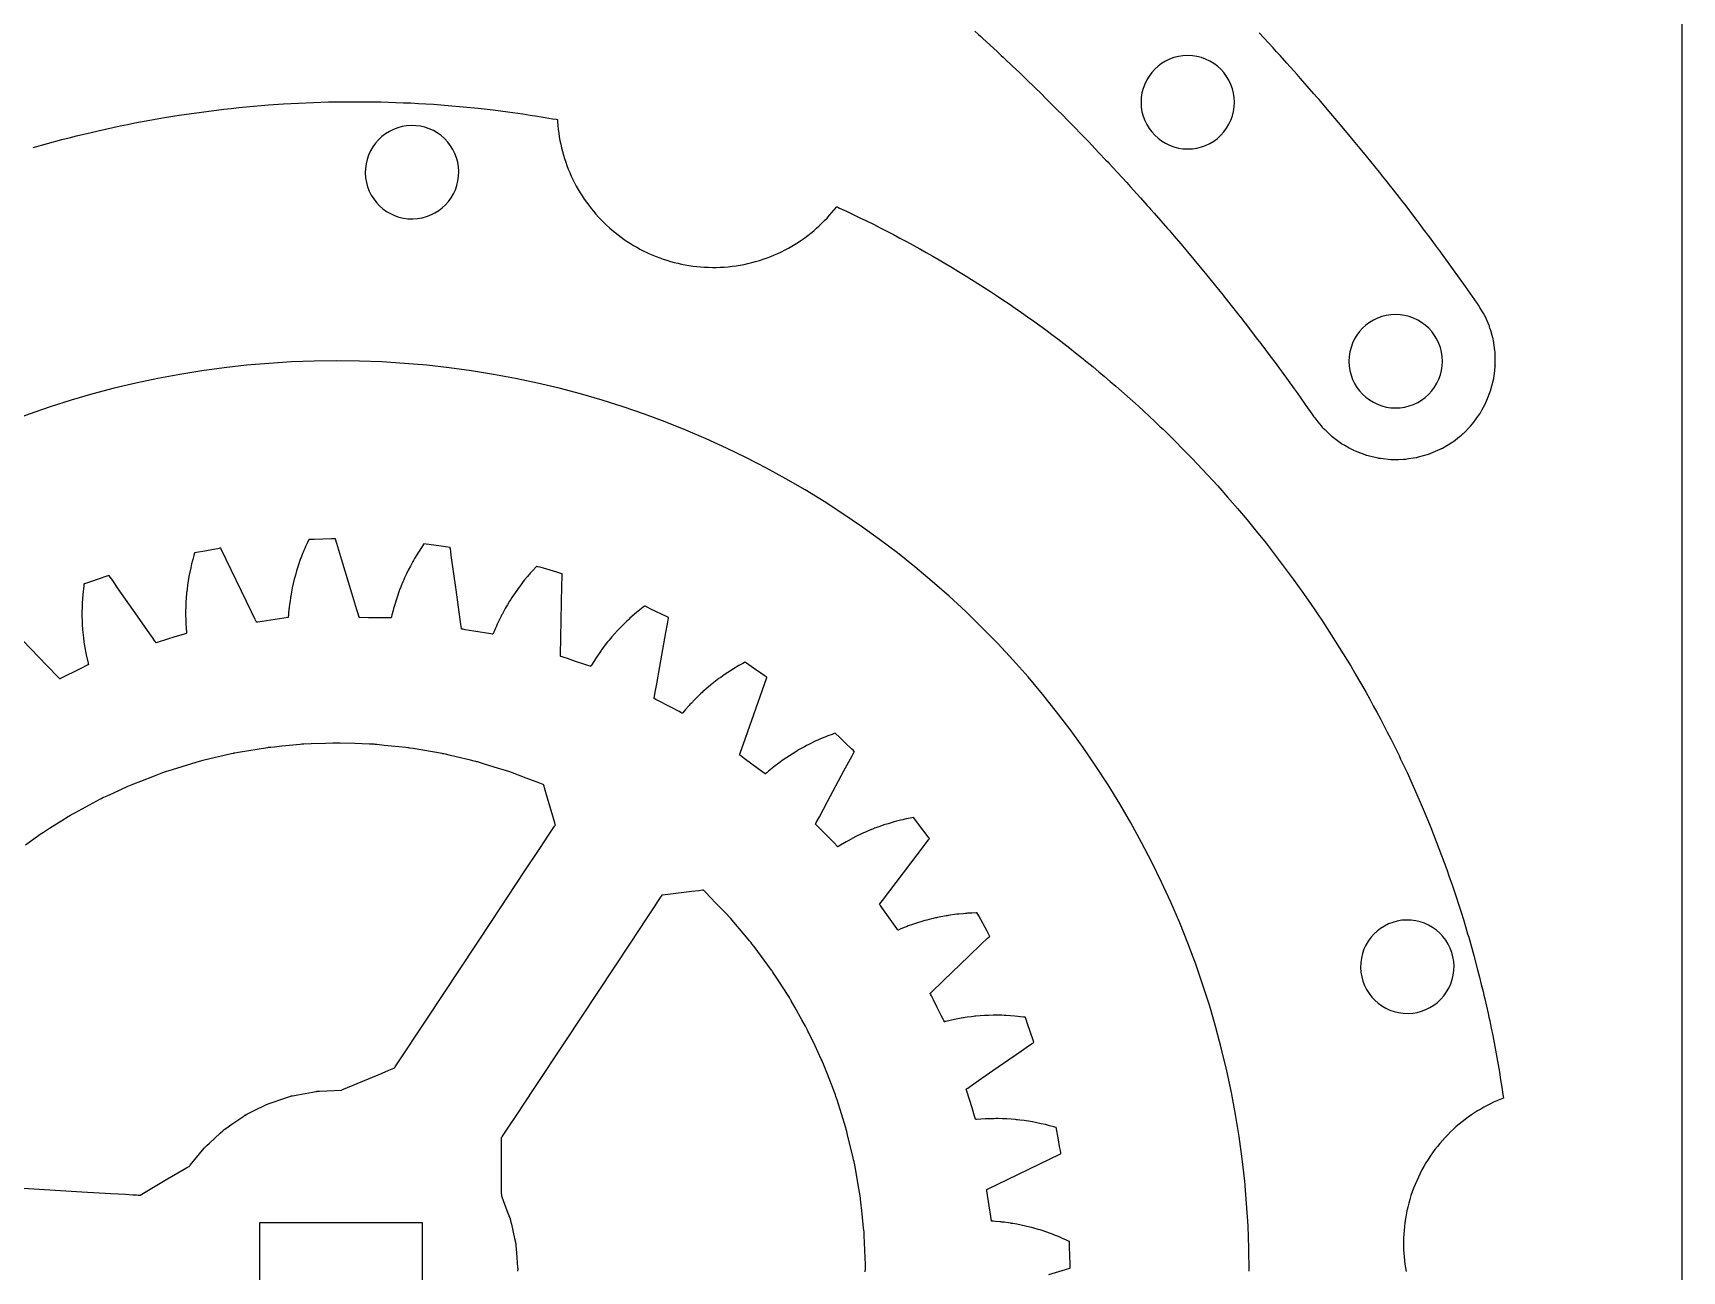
# Model space of a CAD drawing. Extents: x 0 to 264, y 0 to 116.
# Drawn here: x 216.01 to 264.02, y 39.23 to 75.28 of the extents above; entities that cross this region are included whole.
import ezdxf

# ---------------------------------------------------------------- set-up
doc = ezdxf.new("R2010")
doc.units = 0
doc.layers.add('Layer_1', color=7, linetype='CONTINUOUS')

msp = doc.modelspace()

# ---------------------------------------------------------------- linework, layer by layer
at = {"layer": 'Layer_1', "color": 7}
for points in [[(264.018471, 0.141992), (264.018471, 115.786301), (176.058963, 115.786301), (0.139999, 115.786301), (0.139999, 0.141992), (88.099499, 0.141992), (264.018471, 0.141992)], [(243.430687, 75.330939), (243.541177, 75.231289), (243.596211, 75.181178), (243.651272, 75.131064), (244.087983, 74.726809), (244.197147, 74.625697), (244.25122, 74.57464), (244.305322, 74.523544), (244.521025, 74.318566), (244.736727, 74.113588), (244.844621, 74.01107), (244.897735, 73.959012), (244.950877, 73.906973), (245.376835, 73.491432), (245.48329, 73.387526), (245.588559, 73.282409), (245.798758, 73.071807), (246.008957, 72.861263), (246.114056, 72.755932), (246.217773, 72.649255), (246.632668, 72.22262), (246.736102, 72.115751), (246.838408, 72.007724), (247.042991, 71.791748), (247.247574, 71.575775), (247.298769, 71.521828), (247.349004, 71.467845), (247.449842, 71.358546), (247.85342, 70.921223), (247.903627, 70.866313), (247.953891, 70.811368), (248.053262, 70.700722), (248.252172, 70.479469), (248.451026, 70.258218), (248.500302, 70.202307), (248.549578, 70.146415), (248.647509, 70.03452), (249.039403, 69.586893), (249.087691, 69.531001), (249.135979, 69.474128), (249.232584, 69.360996), (249.425595, 69.134623), (249.618579, 68.908267), (249.808656, 68.679464), (250.188583, 68.221612), (250.562584, 67.758942), (250.656282, 67.643288), (250.702679, 67.585472), (250.74902, 67.527656), (250.933029, 67.293961), (251.116953, 67.060152), (251.208704, 66.943266), (251.255073, 66.884485), (251.300454, 66.825687), (251.662319, 66.353464), (251.75311, 66.235425), (251.798492, 66.176644), (251.842942, 66.116863), (252.02077, 65.87845), (252.198626, 65.640057), (252.28747, 65.520841), (252.375354, 65.400662), (252.724773, 64.919177), (252.811698, 64.798846), (252.897663, 64.677318), (253.069197, 64.434359), (253.24076, 64.191402), (253.283263, 64.130696), (253.304514, 64.099863), (253.327685, 64.070955), (253.420423, 63.95453), (253.513161, 63.838128), (253.536331, 63.8092), (253.563397, 63.783199), (253.616511, 63.73114), (253.723247, 63.627545), (253.77639, 63.575486), (253.803427, 63.549485), (253.810369, 63.543324), (253.81782, 63.537795), (253.832326, 63.526221), (254.071199, 63.348706), (254.101143, 63.326558), (254.11658, 63.315926), (254.133006, 63.306912), (254.197719, 63.271265), (254.327965, 63.198985), (254.392678, 63.163334), (254.425501, 63.145018), (254.441954, 63.135987), (254.450054, 63.1315), (254.454146, 63.129225), (254.458436, 63.127512), (254.597177, 63.073565), (254.735861, 63.019601), (254.805428, 62.992598), (254.814093, 62.989229), (254.823095, 62.986861), (254.84144, 62.98245), (254.877141, 62.97361), (255.16656, 62.903275), (255.184933, 62.898844), (255.194105, 62.897399), (255.203333, 62.89638), (255.240051, 62.892373), (255.314444, 62.884324), (255.462498, 62.867952), (255.536892, 62.859883), (255.555236, 62.85788), (255.564493, 62.856974), (255.573807, 62.857168), (255.611455, 62.857919), (255.76044, 62.860905), (255.909369, 62.863868), (255.927741, 62.864255), (255.93697, 62.865141), (255.946199, 62.866507), (255.982888, 62.87194), (256.056322, 62.882571), (256.203614, 62.90472), (256.27702, 62.915312), (256.295364, 62.918162), (256.313709, 62.923208), (256.349466, 62.932838), (256.636063, 63.013805), (256.654407, 63.018851), (256.663156, 63.022048), (256.671707, 63.025726), (256.705518, 63.04019), (256.774069, 63.07006), (256.910863, 63.128861), (256.979443, 63.158712), (256.996827, 63.166069), (257.005351, 63.169746), (257.013733, 63.173774), (257.045624, 63.193052), (257.173301, 63.269185), (257.301007, 63.345317), (257.332869, 63.364576), (257.340856, 63.369371), (257.348335, 63.37486), (257.362841, 63.386437), (257.420782, 63.432696), (257.53717, 63.5252), (257.59511, 63.571481), (257.624123, 63.594593), (257.638601, 63.606166), (257.645797, 63.612039), (257.652232, 63.618742), (257.85817, 63.833446), (257.909365, 63.887432), (257.953815, 63.947173), (258.041699, 64.067064), (258.129611, 64.186935), (258.134776, 64.194639), (258.139291, 64.202784), (258.148266, 64.219176), (258.16661, 64.251916), (258.202368, 64.317474), (258.273827, 64.447649), (258.309584, 64.513189), (258.337581, 64.582582), (258.446716, 64.859069), (258.52015, 65.14721), (258.538495, 65.21947), (258.547385, 65.293697), (258.564769, 65.441339), (258.582154, 65.588885), (258.583255, 65.598091), (258.583735, 65.602714), (258.58365, 65.607356), (258.58334, 65.625672), (258.582691, 65.663248), (258.581477, 65.737452), (258.578965, 65.886059), (258.577695, 65.960264), (258.577413, 65.97858), (258.577244, 65.987882), (258.575945, 65.997052), (258.570329, 66.033661), (258.525907, 66.327503), (258.520319, 66.364115), (258.518541, 66.373226), (258.515945, 66.382144), (258.510696, 66.40044), (258.489473, 66.471758), (258.447929, 66.614373), (258.426678, 66.68571), (258.416067, 66.721358), (258.410761, 66.738712), (258.403254, 66.756066), (258.343366, 66.892018), (258.283479, 67.028006), (258.268013, 67.061732), (258.260506, 67.079083), (258.258587, 67.083319), (258.256188, 67.087287), (258.251362, 67.095243), (258.212725, 67.158856), (258.135453, 67.286045), (258.096817, 67.349658), (258.077513, 67.381456), (258.067833, 67.396882), (258.057221, 67.412292), (257.713982, 67.898205), (257.542448, 68.141145), (257.368006, 68.382061), (257.01853, 68.86343), (256.97504, 68.923174), (256.930618, 68.982934), (256.841746, 69.102151), (256.663946, 69.340564), (256.48609, 69.578996), (256.397246, 69.697998), (256.306427, 69.81606), (255.94459, 70.288283), (255.853799, 70.406322), (255.762021, 70.523303), (255.57804, 70.757017), (255.394003, 70.990731), (255.302224, 71.107616), (255.255883, 71.166395), (255.209514, 71.224194), (254.8354, 71.686784), (254.648033, 71.917899), (254.458013, 72.146758), (254.077916, 72.604534), (253.692118, 73.057478), (253.499106, 73.283835), (253.450818, 73.340708), (253.40157, 73.396599), (253.303611, 73.508495), (252.911633, 73.956122), (252.813391, 74.067808), (252.713879, 74.178434), (252.515026, 74.399707), (252.316144, 74.620978), (252.216632, 74.731623), (252.166397, 74.786532), (252.116189, 74.841498), (251.712611, 75.278705)], [(216.013016, 71.939658), (216.432898, 72.058002), (216.854176, 72.1711), (217.065217, 72.225913), (217.276827, 72.278886), (217.488561, 72.331447), (217.700925, 72.381406), (217.913266, 72.431317), (218.126211, 72.478519), (218.339275, 72.525295), (218.552742, 72.570222), (218.766461, 72.614025), (218.980456, 72.656689), (219.409106, 72.737656), (219.838925, 72.812718), (220.269737, 72.881967), (220.485516, 72.914397), (220.701368, 72.94567), (220.917491, 72.975738), (221.133873, 73.003876), (221.350295, 73.031559), (221.567093, 73.056637), (221.783803, 73.08162), (222.000866, 73.103782), (222.218013, 73.125691), (222.435355, 73.145376), (222.652754, 73.164167), (222.761545, 73.173697), (222.870285, 73.181029), (223.305641, 73.211366), (223.741327, 73.236142), (224.177363, 73.254932), (224.613639, 73.26783), (225.050054, 73.27506), (225.158991, 73.276773), (225.268324, 73.277208), (225.48653, 73.277188), (225.704798, 73.276279), (225.92306, 73.273138), (226.141291, 73.269582), (226.35948, 73.26332), (226.577669, 73.257049), (226.795691, 73.247902), (227.01377, 73.238623), (227.231615, 73.226685), (227.449693, 73.214653), (227.667569, 73.200542), (227.885436, 73.185311), (228.102902, 73.168118), (228.537762, 73.130131), (228.972181, 73.086541), (229.40595, 73.037198), (229.838961, 72.981834), (230.271292, 72.920959), (230.487006, 72.888204), (230.702733, 72.85436), (230.810359, 72.837034), (230.917956, 72.818605), (231.133128, 72.781758), (231.240722, 72.763374), (231.267872, 72.758639), (231.280716, 72.755932), (231.281407, 72.742363), (231.28454, 72.68786), (231.292948, 72.578779), (231.303977, 72.470481), (231.317173, 72.362088), (231.333836, 72.253961), (231.353114, 72.146617), (231.374572, 72.039187), (231.398623, 71.932498), (231.42529, 71.826586), (231.454599, 71.721435), (231.486134, 71.618348), (231.520278, 71.51602), (231.557068, 71.414465), (231.595992, 71.312814), (231.637578, 71.2119), (231.681748, 71.111762), (231.728549, 71.012372), (231.777972, 70.913766), (231.829184, 70.816371), (231.883475, 70.720591), (231.940388, 70.625535), (231.999381, 70.531578), (232.060962, 70.439458), (232.124682, 70.348359), (232.190897, 70.259219), (232.259059, 70.171223), (232.329488, 70.085244), (232.401737, 70.000467), (232.476127, 69.917832), (232.552629, 69.83734), (232.630596, 69.758227), (232.710468, 69.681347), (232.792183, 69.60677), (232.875624, 69.534572), (232.960229, 69.463906), (233.046397, 69.395676), (233.134052, 69.329918), (233.223091, 69.266737), (233.312987, 69.205238), (233.404156, 69.146522), (233.496316, 69.090196), (233.589398, 69.036314), (233.635821, 69.010505), (233.680835, 68.986177), (233.772546, 68.938586), (233.866038, 68.892773), (233.961336, 68.848729), (234.058277, 68.8065), (234.156989, 68.76656), (234.25708, 68.728068), (234.358809, 68.691983), (234.462207, 68.65828), (234.567067, 68.627066), (234.673318, 68.59839), (234.780463, 68.571398), (234.888871, 68.547051), (234.998508, 68.5253), (235.109179, 68.506309), (235.220832, 68.490042), (235.333345, 68.476628), (235.446672, 68.466047), (235.560695, 68.458374), (235.675384, 68.453677), (235.790051, 68.45116), (235.905159, 68.451674), (236.020613, 68.45534), (236.136236, 68.462189), (236.251507, 68.471446), (236.366493, 68.484166), (236.482015, 68.499855), (236.596795, 68.518179), (236.711253, 68.539961), (236.824957, 68.564365), (236.937863, 68.591408), (237.050047, 68.621069), (237.161903, 68.654177), (237.272172, 68.690377), (237.381652, 68.729183), (237.489057, 68.770252), (237.595729, 68.813909), (237.700724, 68.860676), (237.804562, 68.909198), (237.906729, 68.960836), (238.006876, 69.014662), (238.105831, 69.070474), (238.2028, 69.128595), (238.297664, 69.188974), (238.390419, 69.251497), (238.481006, 69.316058), (238.570189, 69.382101), (238.657048, 69.449953), (238.741591, 69.519625), (238.823748, 69.590931), (238.903499, 69.6639), (238.981612, 69.737868), (239.057152, 69.813252), (239.130146, 69.889918), (239.200546, 69.967904), (239.269103, 70.046579), (239.334997, 70.12638), (239.398991, 70.206771), (239.406735, 70.216824), (239.407714, 70.218077), (239.409275, 70.217403), (239.412345, 70.215955), (239.418537, 70.213104), (239.443141, 70.201677), (239.492296, 70.178851), (239.690176, 70.086663), (239.887653, 69.993567), (240.084333, 69.898731), (240.280591, 69.803004), (240.476182, 69.705833), (240.671316, 69.607831), (240.865581, 69.508125), (241.059465, 69.407668), (241.252406, 69.305438), (241.444958, 69.202554), (241.636567, 69.097782), (241.827823, 68.992485), (242.018061, 68.885212), (242.207985, 68.777488), (242.396769, 68.667808), (242.585327, 68.557657), (242.772717, 68.445496), (242.959853, 68.332988), (243.145911, 68.218691), (243.331509, 68.103564), (243.516023, 67.986808), (243.70004, 67.869215), (243.882997, 67.750038), (244.065944, 67.630842), (244.247329, 67.509212), (244.42869, 67.387603), (244.608435, 67.263575), (244.788162, 67.139575), (244.966267, 67.013147), (245.14433, 66.886757), (245.320685, 66.757971), (245.497059, 66.62921), (245.671662, 66.498112), (245.846298, 66.367008), (246.01919, 66.233554), (246.192102, 66.100077), (246.363648, 65.965172), (246.534734, 65.829423), (246.70446, 65.692198), (246.873624, 65.554183), (247.041526, 65.414694), (247.208929, 65.274351), (247.375005, 65.132534), (247.540472, 64.989958), (247.704652, 64.845921), (247.868257, 64.70107), (248.030929, 64.555635), (248.192956, 64.409436), (248.353653, 64.261814), (248.513707, 64.113424), (248.672435, 63.963564), (248.830417, 63.81299), (248.909434, 63.737722), (248.987135, 63.660937), (249.143068, 63.508216), (249.220781, 63.431451), (249.297732, 63.354007), (249.451571, 63.199115), (249.604615, 63.04359), (249.75632, 62.886576), (249.907292, 62.728867), (250.205912, 62.410385), (250.500377, 62.08798), (250.790589, 61.761757), (251.076514, 61.431833), (251.358123, 61.098275), (251.63541, 60.761005), (251.908225, 60.420174), (252.176478, 60.075781), (252.440248, 59.727917), (252.699464, 59.376623), (252.954011, 59.022053), (253.203978, 58.664187), (253.327044, 58.483988), (253.449232, 58.30307), (253.510099, 58.212462), (253.570153, 58.121194), (253.689877, 57.938667), (253.80845, 57.755449), (253.925632, 57.571338), (254.041924, 57.386607), (254.156594, 57.200913), (254.270592, 57.014818), (254.382741, 56.827527), (254.494442, 56.640064), (254.604023, 56.451319), (254.713351, 56.262524), (254.820318, 56.072247), (254.927295, 55.88199), (255.031675, 55.6904), (255.13599, 55.498755), (255.23799, 55.305825), (255.339664, 55.112765), (255.439302, 54.918588), (255.538362, 54.724111), (255.63563, 54.528839), (255.732015, 54.333072), (255.779722, 54.235387), (255.826994, 54.136855), (255.920613, 53.939745), (256.0131, 53.742158), (256.194204, 53.345153), (256.370074, 52.945832), (256.540844, 52.54426), (256.706014, 52.140412), (256.865998, 51.734441), (257.020695, 51.326531), (257.09604, 51.121829), (257.170157, 50.916648), (257.243157, 50.71108), (257.314415, 50.504914), (257.385004, 50.298593), (257.453401, 50.091442), (257.521645, 49.884302), (257.58714, 49.676267), (257.652605, 49.468233), (257.715605, 49.259465), (257.778157, 49.050584), (257.80877, 48.945814), (257.838098, 48.840641), (257.956679, 48.420912), (258.068231, 47.999227), (258.123467, 47.788226), (258.17517, 47.576418), (258.226904, 47.364608), (258.252756, 47.259144), (258.27725, 47.153319), (258.37307, 46.72785), (258.397104, 46.621192), (258.419013, 46.514585), (258.463074, 46.301056), (258.507199, 46.08747), (258.527781, 45.980502), (258.548361, 45.873532), (258.628772, 45.444864), (258.701495, 45.014924), (258.736922, 44.799747), (258.769358, 44.584112), (258.801802, 44.368486), (258.817612, 44.26086), (258.723311, 44.223599), (258.628459, 44.183342), (258.533513, 44.140927), (258.43933, 44.09591), (258.345074, 44.048708), (258.251635, 43.99889), (258.158928, 43.946479), (258.066952, 43.891412), (257.975775, 43.833754), (257.885144, 43.773163), (257.795361, 43.710013), (257.706405, 43.64438), (257.618382, 43.576404), (257.532099, 43.505611), (257.446797, 43.432507), (257.363293, 43.356756), (257.280791, 43.27884), (257.200248, 43.198393), (257.121637, 43.115487), (257.04417, 43.030676), (256.968786, 42.94356), (256.895507, 42.854296), (256.824359, 42.762873), (256.755403, 42.669466), (256.688711, 42.57414), (256.624669, 42.476841), (256.563032, 42.377761), (256.503932, 42.277087), (256.447397, 42.174756), (256.393515, 42.070977), (256.342306, 41.965855), (256.293888, 41.85942), (256.248061, 41.751961), (256.205056, 41.64354), (256.164805, 41.534156), (256.127397, 41.423968), (256.092974, 41.313114), (256.061492, 41.201645), (256.033041, 41.089645), (256.007653, 40.977247), (255.98538, 40.86448), (255.966299, 40.751489), (255.949566, 40.638724), (255.936059, 40.525855), (255.92499, 40.413438), (255.917209, 40.301029), (255.912002, 40.189201), (255.909363, 40.078062), (255.910159, 39.967137), (255.913314, 39.856523), (255.919125, 39.746699), (255.928004, 39.638475), (255.938655, 39.531482), (255.951925, 39.425214), (255.967809, 39.319717), (255.985473, 39.215466)], [(245.587503, 39.128116), (246.071822, 39.274617), (246.192966, 39.31125), (246.200532, 39.313536), (246.202414, 39.314157), (246.203366, 39.314411), (246.203459, 39.315314), (246.203397, 39.319237), (246.202993, 39.335295), (246.20246, 39.366481), (246.201559, 39.429896), (246.196271, 39.682287), (246.190959, 39.934622), (246.188326, 40.060804), (246.18792, 40.076891), (246.187728, 40.084736), (246.187378, 40.086486), (246.185577, 40.087305), (246.181973, 40.08897), (246.153469, 40.102121), (246.096423, 40.128481), (245.981423, 40.180861), (245.924378, 40.207221), (245.866087, 40.231153), (245.748669, 40.277748), (245.689476, 40.301342), (245.660283, 40.313336), (245.630528, 40.324089), (245.39128, 40.40599), (245.36179, 40.415839), (245.33168, 40.424475), (245.271462, 40.441691), (245.149977, 40.476884), (245.089759, 40.4941), (245.028299, 40.508945), (244.90531, 40.537562), (244.78219, 40.566151), (244.657877, 40.589265), (244.533524, 40.612407), (244.502435, 40.617685), (244.471667, 40.622059), (244.409163, 40.630469), (244.283907, 40.647262), (244.221395, 40.6557), (244.190004, 40.658833), (244.158589, 40.661994), (244.032687, 40.672492), (243.970175, 40.677883), (243.938752, 40.681044), (243.923123, 40.682398), (243.915235, 40.683076), (243.913279, 40.683273), (243.912435, 40.683499), (243.912277, 40.684459), (243.911682, 40.688381), (243.87479, 40.938148), (243.800994, 41.437625), (243.782542, 41.562537), (243.778038, 41.59344), (243.777445, 41.597335), (243.777152, 41.599282), (243.777014, 41.60027), (243.777527, 41.600919), (243.784636, 41.604334), (243.798697, 41.611163), (243.855785, 41.638737), (244.083648, 41.74869), (245.905853, 42.629957), (245.933968, 42.643589), (245.937509, 42.64531), (245.938105, 42.645875), (245.937941, 42.646834), (245.937588, 42.64881), (245.936211, 42.656571), (245.933502, 42.671867), (245.922303, 42.734041), (245.899988, 42.858332), (245.8554, 43.1068), (245.810789, 43.355212), (245.805365, 43.385861), (245.80265, 43.401186), (245.802302, 43.403105), (245.801354, 43.404516), (245.797533, 43.405532), (245.789924, 43.407649), (245.728761, 43.424611), (245.606841, 43.458647), (245.545712, 43.47558), (245.51557, 43.484216), (245.484842, 43.49161), (245.361638, 43.519155), (245.238329, 43.546643), (245.113926, 43.568741), (244.98933, 43.590811), (244.927182, 43.601366), (244.864966, 43.608873), (244.739459, 43.624565), (244.677249, 43.632072), (244.645564, 43.636136), (244.614412, 43.638366), (244.362207, 43.657218), (244.330169, 43.659165), (244.298416, 43.660181), (244.234925, 43.662213), (244.108518, 43.665487), (244.045314, 43.666616), (243.982048, 43.664669), (243.855638, 43.661903), (243.792372, 43.659956), (243.761141, 43.659335), (243.729281, 43.657444), (243.603072, 43.648667), (243.476839, 43.639833), (243.460973, 43.638704), (243.457036, 43.638394), (243.455563, 43.641724), (243.453195, 43.649259), (243.443633, 43.679598), (243.424877, 43.739373), (243.349232, 43.98025), (243.197905, 44.461918), (243.179148, 44.521693), (243.178892, 44.522624), (243.17971, 44.523189), (243.18131, 44.524318), (243.184559, 44.526575), (243.191086, 44.531091), (243.204382, 44.540235), (243.23009, 44.558184), (243.333854, 44.630631), (243.541719, 44.774649), (243.957221, 45.063334), (244.78823, 45.640676), (244.996123, 45.784694), (245.099851, 45.857169), (245.125587, 45.875118), (245.138891, 45.884234), (245.145419, 45.888749), (245.148639, 45.891007), (245.150265, 45.892136), (245.149982, 45.893857), (245.129344, 45.953039), (244.963445, 46.429882), (244.921938, 46.549065), (244.901333, 46.608218), (244.898695, 46.615669), (244.897444, 46.619423), (244.895982, 46.620297), (244.894024, 46.620495), (244.878259, 46.622301), (244.846836, 46.625462), (244.5955, 46.653684), (244.342943, 46.670392), (244.311813, 46.672621), (244.280069, 46.673637), (244.216863, 46.674766), (244.090371, 46.676996), (244.027164, 46.678125), (243.995798, 46.677955), (243.96374, 46.67677), (243.837231, 46.672932), (243.710641, 46.669037), (243.584716, 46.658313), (243.4588, 46.64756), (243.427202, 46.644964), (243.395909, 46.641379), (243.333479, 46.633647), (243.208104, 46.616995), (243.145671, 46.609291), (243.114663, 46.604803), (243.083977, 46.599328), (242.834914, 46.554427), (242.588429, 46.497249), (242.557294, 46.489995), (242.549601, 46.488217), (242.54574, 46.487314), (242.543832, 46.486891), (242.542926, 46.488613), (242.535936, 46.502583), (242.507745, 46.559337), (242.45154, 46.672311), (242.339032, 46.898343), (242.226555, 47.124403), (242.170351, 47.237348), (242.142129, 47.294131), (242.135169, 47.308073), (242.131641, 47.315157), (242.130755, 47.316907), (242.130837, 47.317697), (242.131562, 47.318374), (242.134424, 47.321112), (242.157004, 47.342504), (242.522302, 47.692403), (243.25271, 48.392286), (243.61797, 48.742242), (243.800568, 48.917276), (243.846446, 48.96119), (243.858133, 48.972225), (243.86376, 48.9777), (243.860015, 48.984642), (243.845145, 49.012272), (243.785432, 49.123524), (243.546557, 49.568447), (243.516777, 49.623678), (243.501934, 49.651336), (243.500061, 49.654807), (243.499095, 49.656529), (243.497343, 49.656839), (243.489457, 49.656472), (243.473464, 49.655739), (243.347184, 49.649953), (243.220915, 49.644139), (243.189159, 49.642023), (243.157649, 49.639116), (243.094609, 49.633217), (242.968715, 49.621449), (242.905726, 49.615578), (242.842675, 49.606632), (242.717405, 49.589021), (242.654353, 49.580075), (242.623306, 49.575729), (242.592578, 49.570366), (242.344115, 49.522671), (242.312721, 49.516151), (242.281693, 49.508588), (242.220519, 49.493743), (242.097549, 49.463856), (242.03638, 49.449011), (241.976108, 49.431428), (241.854798, 49.395586), (241.794589, 49.377806), (241.764002, 49.368747), (241.733663, 49.35901), (241.614249, 49.317326), (241.494841, 49.275613), (241.464767, 49.264945), (241.435139, 49.252979), (241.376767, 49.229329), (241.259476, 49.181887), (241.201109, 49.158209), (241.193907, 49.155725), (241.189349, 49.162132), (241.180044, 49.175368), (241.16179, 49.200909), (240.868728, 49.612192), (240.722212, 49.817791), (240.685676, 49.868845), (240.667419, 49.894386), (240.658142, 49.907622), (240.655848, 49.910839), (240.658046, 49.913972), (240.662824, 49.920265), (240.739498, 50.020539), (241.351486, 50.825719), (241.963473, 51.630899), (242.040119, 51.731144), (242.078716, 51.781831), (242.098037, 51.807203), (242.10722, 51.819677), (242.107872, 51.821258), (242.106662, 51.822838), (242.104249, 51.825943), (242.099488, 51.832236), (241.946337, 52.033207), (241.640806, 52.435261), (241.39295, 52.384715), (241.361527, 52.37828), (241.33044, 52.370886), (241.269458, 52.355448), (241.146855, 52.324347), (241.08587, 52.30891), (241.055102, 52.300612), (241.024608, 52.291271), (240.903605, 52.254187), (240.782605, 52.217103), (240.663524, 52.174346), (240.544508, 52.13142), (240.514513, 52.120583), (240.484714, 52.109068), (240.426567, 52.084797), (240.30962, 52.036481), (240.251485, 52.012181), (240.221993, 51.999763), (240.193836, 51.986358), (239.965478, 51.877251), (239.74241, 51.757758), (239.687309, 51.72708), (239.632772, 51.69454), (239.524255, 51.629685), (239.469747, 51.597145), (239.442518, 51.580805), (239.44164, 51.580297), (239.440943, 51.58072), (239.439571, 51.582159), (239.436814, 51.584953), (239.43126, 51.590569), (239.42007, 51.602197), (239.331613, 51.692254), (238.977636, 52.052624), (238.800609, 52.232738), (238.795058, 52.238354), (238.792295, 52.241176), (238.791188, 52.242616), (238.792145, 52.244337), (238.799954, 52.257969), (238.814424, 52.285852), (238.844224, 52.341845), (238.904148, 52.452928), (239.143275, 52.898274), (239.621605, 53.788939), (239.860811, 54.234286), (239.920757, 54.345425), (239.924494, 54.352368), (239.925423, 54.354118), (239.925891, 54.354964), (239.925307, 54.355698), (239.922459, 54.358407), (239.911184, 54.368991), (239.887972, 54.390919), (239.842489, 54.435115), (239.660007, 54.609755), (239.477525, 54.784394), (239.385881, 54.871629), (239.374615, 54.882184), (239.368909, 54.887631), (239.367385, 54.888618), (239.36553, 54.887913), (239.36185, 54.886558), (239.331901, 54.87541), (239.272993, 54.853425), (239.154482, 54.809286), (239.095579, 54.787301), (239.037546, 54.762634), (238.921425, 54.71254), (238.863477, 54.687648), (238.834016, 54.675061), (238.805726, 54.66205), (238.578348, 54.55125), (238.550303, 54.537365), (238.522741, 54.522153), (238.467612, 54.491475), (238.356614, 54.430882), (238.301547, 54.400205), (238.246976, 54.367664), (238.139374, 54.30106), (238.031813, 54.234484), (237.927467, 54.162827), (237.823177, 54.091199), (237.797411, 54.073419), (237.77209, 54.054257), (237.721445, 54.015903), (237.620708, 53.939336), (237.570069, 53.900982), (237.545047, 53.880859), (237.520957, 53.861075), (237.424098, 53.779683), (237.375251, 53.738845), (237.351135, 53.719061), (237.339166, 53.708929), (237.333084, 53.703849), (237.331591, 53.702579), (237.330829, 53.702184), (237.330028, 53.702749), (237.326853, 53.705091), (237.123752, 53.855346), (236.717524, 54.155885), (236.615597, 54.230871), (236.590247, 54.250119), (236.587047, 54.252461), (236.585458, 54.253618), (236.584682, 54.254211), (236.584572, 54.255029), (236.58718, 54.262452), (236.592412, 54.277297), (236.613124, 54.336451), (236.696363, 54.575041), (237.362272, 56.4834), (237.373104, 56.513118), (237.374371, 56.516843), (237.374407, 56.517661), (237.373575, 56.518226), (237.371972, 56.519355), (237.365475, 56.52387), (237.352504, 56.532901), (237.300462, 56.568913), (237.196492, 56.640908), (236.988878, 56.784898), (236.781295, 56.928887), (236.755274, 56.946893), (236.742275, 56.955924), (236.740677, 56.957025), (236.739012, 56.957307), (236.735575, 56.955388), (236.728694, 56.951493), (236.673602, 56.920788), (236.56345, 56.858473), (236.508355, 56.827767), (236.480881, 56.812189), (236.453824, 56.795227), (236.346743, 56.727804), (236.239674, 56.660325), (236.135943, 56.587878), (236.032288, 56.51546), (235.981068, 56.478941), (235.931608, 56.439937), (235.831668, 56.362637), (235.782237, 56.323634), (235.756921, 56.304443), (235.733099, 56.283727), (235.541069, 56.119164), (235.517253, 56.09842), (235.494663, 56.077084), (235.44852, 56.034074), (235.35666, 55.947206), (235.310815, 55.903264), (235.267407, 55.858108), (235.179969, 55.766555), (235.136577, 55.721428), (235.11455, 55.698229), (235.093756, 55.67441), (235.010703, 55.579216), (234.927685, 55.484023), (234.917265, 55.472113), (234.914688, 55.469121), (234.911271, 55.470448), (234.904305, 55.474117), (234.876391, 55.488482), (234.82059, 55.51724), (234.596435, 55.633911), (234.148066, 55.867252), (234.092296, 55.896011), (234.091457, 55.896519), (234.091624, 55.897478), (234.091985, 55.899397), (234.092677, 55.903292), (234.094085, 55.911053), (234.097012, 55.926152), (234.10236, 55.957168), (234.124669, 56.081402), (234.169534, 56.330012), (234.259191, 56.827062), (234.438568, 57.821359), (234.483439, 58.06994), (234.505754, 58.194146), (234.511071, 58.225191), (234.514029, 58.240261), (234.515437, 58.248051), (234.516128, 58.251917), (234.516484, 58.253864), (234.515031, 58.254909), (234.457692, 58.282171), (234.002332, 58.50174), (233.888571, 58.556548), (233.831237, 58.58381), (233.824131, 58.587253), (233.820572, 58.588947), (233.818918, 58.588552), (233.817386, 58.587338), (233.805281, 58.577601), (233.780265, 58.557479), (233.582179, 58.400422), (233.391795, 58.233827), (233.368001, 58.21314), (233.345389, 58.191775), (233.299559, 58.147862), (233.208565, 58.060232), (233.162712, 58.016318), (233.140414, 57.994079), (233.118386, 57.97088), (233.031888, 57.878622), (232.945387, 57.786335), (232.863266, 57.690464), (232.781162, 57.594537), (232.760362, 57.570745), (232.740776, 57.546277), (232.701891, 57.496493), (232.624864, 57.396135), (232.585954, 57.346322), (232.566653, 57.320979), (232.548563, 57.294986), (232.404265, 57.087468), (232.270145, 56.873177), (232.253262, 56.846563), (232.249083, 56.839875), (232.247008, 56.836544), (232.245941, 56.834851), (232.244084, 56.835472), (232.229265, 56.840552), (232.169112, 56.860844), (232.049283, 56.900581), (231.809578, 56.980845), (231.569768, 57.060996), (231.449999, 57.100733), (231.389815, 57.121024), (231.375021, 57.126104), (231.367502, 57.128616), (231.365639, 57.129237), (231.365148, 57.129858), (231.365191, 57.130846), (231.365242, 57.134769), (231.366297, 57.166462), (231.377036, 57.671386), (231.398437, 58.681149), (231.40915, 59.186073), (231.414961, 59.438633), (231.416188, 59.50171), (231.416377, 59.517938), (231.416437, 59.525783), (231.408896, 59.528069), (231.378492, 59.537609), (231.257447, 59.573902), (230.773184, 59.719557), (230.712645, 59.737732), (230.682267, 59.747271), (230.678496, 59.748429), (230.6766, 59.748993), (230.675132, 59.747921), (230.669784, 59.742107), (230.659311, 59.730536), (230.573634, 59.637543), (230.487937, 59.544523), (230.467165, 59.520732), (230.446636, 59.495981), (230.406248, 59.447749), (230.325368, 59.350213), (230.284982, 59.301953), (230.2473, 59.251548), (230.171213, 59.150484), (230.133539, 59.100051), (230.114244, 59.074679), (230.096147, 59.048715), (229.953913, 58.839729), (229.937059, 58.813116), (229.920182, 58.786474), (229.887639, 58.732683), (229.821633, 58.624676), (229.789121, 58.570856), (229.759002, 58.515767), (229.698135, 58.404373), (229.668016, 58.349255), (229.652658, 58.321118), (229.638217, 58.293263), (229.583144, 58.179668), (229.528076, 58.066074), (229.514837, 58.037569), (229.502809, 58.008472), (229.477835, 57.949939), (229.428534, 57.834143), (229.403585, 57.775639), (229.400227, 57.768781), (229.392438, 57.770079), (229.376458, 57.772563), (229.345388, 57.777868), (228.846501, 57.861406), (228.597048, 57.903175), (228.534897, 57.91373), (228.503807, 57.919036), (228.4878, 57.921491), (228.483922, 57.92214), (228.483247, 57.925922), (228.482158, 57.933711), (228.464708, 58.058736), (228.327591, 59.059214), (228.190442, 60.059691), (228.173001, 60.184575), (228.164142, 60.24751), (228.15992, 60.278527), (228.157831, 60.294049), (228.157128, 60.295601), (228.155175, 60.295855), (228.151275, 60.296391), (228.143441, 60.297464), (227.892836, 60.331584), (227.391651, 60.399826), (227.251649, 60.189344), (227.233872, 60.162449), (227.216995, 60.135807), (227.184433, 60.081987), (227.119654, 59.973388), (227.087122, 59.91954), (227.071468, 59.892334), (227.057023, 59.864478), (226.997362, 59.752464), (226.937762, 59.64045), (226.883874, 59.526207), (226.829987, 59.411963), (226.816751, 59.383459), (226.803833, 59.354079), (226.779771, 59.295857), (226.731759, 59.179158), (226.707731, 59.120907), (226.695694, 59.09181), (226.684905, 59.062064), (226.600077, 58.82401), (226.52655, 58.582371), (226.508282, 58.521947), (226.493344, 58.460564), (226.462409, 58.337938), (226.447491, 58.276583), (226.440021, 58.245906), (226.439767, 58.244918), (226.438948, 58.244692), (226.436987, 58.24472), (226.43303, 58.244777), (226.425102, 58.244833), (226.408894, 58.244861), (226.282428, 58.246103), (225.776434, 58.250619), (225.523476, 58.253046), (225.515574, 58.253131), (225.511622, 58.253159), (225.509825, 58.253413), (225.509226, 58.255275), (225.504793, 58.270064), (225.495581, 58.300487), (225.477448, 58.36046), (225.440915, 58.481307), (225.294754, 58.964528), (225.002437, 59.931055), (224.856277, 60.414275), (224.819715, 60.535123), (224.81746, 60.542687), (224.816887, 60.544577), (224.816616, 60.545509), (224.815699, 60.545622), (224.811728, 60.545509), (224.795664, 60.545085), (224.764419, 60.544549), (224.700863, 60.543505), (224.448029, 60.537917), (224.1952, 60.532301), (224.068747, 60.529479), (224.05268, 60.529055), (224.04477, 60.528886), (224.043034, 60.528463), (224.04221, 60.526685), (224.040567, 60.5231), (224.027331, 60.494596), (224.000859, 60.437643), (223.948199, 60.322779), (223.921724, 60.265827), (223.89767, 60.207576), (223.850863, 60.090341), (223.827094, 60.031215), (223.815063, 60.00209), (223.804266, 59.972372), (223.72184, 59.733555), (223.711959, 59.70412), (223.703255, 59.674035), (223.685904, 59.613921), (223.650491, 59.492622), (223.633137, 59.432481), (223.618225, 59.371097), (223.589376, 59.248359), (223.560595, 59.125395), (223.537216, 59.001273), (223.513876, 58.877124), (223.508553, 58.846108), (223.504139, 58.815402), (223.495593, 58.753003), (223.478609, 58.62795), (223.470112, 58.565579), (223.466917, 58.534224), (223.463714, 58.502869), (223.453, 58.377195), (223.447545, 58.314768), (223.444345, 58.283413), (223.442919, 58.267778), (223.442222, 58.259932), (223.442047, 58.257957), (223.441805, 58.257138), (223.440817, 58.256997), (223.436939, 58.256404), (223.186605, 58.219236), (222.686098, 58.144927), (222.560958, 58.126328), (222.529959, 58.121756), (222.52605, 58.121192), (222.524072, 58.120881), (222.523106, 58.120768), (222.522497, 58.121276), (222.519057, 58.12836), (222.512227, 58.142387), (222.484676, 58.199367), (222.374827, 58.426641), (221.49437, 60.244237), (221.480744, 60.272233), (221.478997, 60.275761), (221.478421, 60.276382), (221.477445, 60.276184), (221.475506, 60.275845), (221.467748, 60.274463), (221.452386, 60.271725), (221.390066, 60.260493), (221.265502, 60.238056), (221.016545, 60.193183), (220.767577, 60.148366), (220.736882, 60.142891), (220.721527, 60.140153), (220.719591, 60.139814), (220.718213, 60.138827), (220.717144, 60.135045), (220.71503, 60.127425), (220.697944, 60.06638), (220.663711, 59.944629), (220.64665, 59.883557), (220.637969, 59.853528), (220.630504, 59.822822), (220.602745, 59.699802), (220.575011, 59.576809), (220.552673, 59.452575), (220.530474, 59.328115), (220.519803, 59.266054), (220.5122, 59.203965), (220.49633, 59.078659), (220.488719, 59.01657), (220.484579, 58.984933), (220.48229, 58.95386), (220.463076, 58.70209), (220.461078, 58.670114), (220.460034, 58.638392), (220.457895, 58.575033), (220.454457, 58.448852), (220.453238, 58.385775), (220.455112, 58.322642), (220.457773, 58.196347), (220.459588, 58.133214), (220.460175, 58.102057), (220.462029, 58.070279), (220.470671, 57.944295), (220.479358, 57.818311), (220.480486, 57.802506), (220.480735, 57.798555), (220.47741, 57.797088), (220.469841, 57.794717), (220.439443, 57.785178), (220.379536, 57.766354), (220.138176, 57.690521), (219.655379, 57.538883), (219.595471, 57.520058), (219.594574, 57.519804), (219.593984, 57.520623), (219.592847, 57.52226), (219.590606, 57.525477), (219.586119, 57.53194), (219.576975, 57.545233), (219.559014, 57.570858), (219.486553, 57.674321), (219.342547, 57.881613), (219.053878, 58.295944), (218.476568, 59.124605), (218.332502, 59.331897), (218.260066, 59.435388), (218.242106, 59.461013), (218.232993, 59.474306), (218.228474, 59.480769), (218.226208, 59.483986), (218.225096, 59.485595), (218.223355, 59.485313), (218.164029, 59.464654), (217.686083, 59.298425), (217.566604, 59.256826), (217.507309, 59.236167), (217.499836, 59.233599), (217.496113, 59.232272), (217.495236, 59.230833), (217.494999, 59.228886), (217.493204, 59.213109), (217.489998, 59.181783), (217.461279, 58.930831), (217.444187, 58.678722), (217.441927, 58.647649), (217.44084, 58.615984), (217.439627, 58.552879), (217.437248, 58.426613), (217.436028, 58.363536), (217.43613, 58.332209), (217.436988, 58.301137), (217.440677, 58.174899), (217.444396, 58.048548), (217.45498, 57.922846), (217.465591, 57.797201), (217.468165, 57.765648), (217.471679, 57.734406), (217.479358, 57.67212), (217.495862, 57.547011), (217.503516, 57.484696), (217.507939, 57.453764), (217.513422, 57.423143), (217.558041, 57.17459), (217.615002, 56.92869), (217.62225, 56.897617), (217.623994, 56.889913), (217.624917, 56.886074), (217.625351, 56.884155), (217.623588, 56.88328), (217.609606, 56.876309), (217.552702, 56.848059), (217.439432, 56.791784), (217.212788, 56.679234), (216.986197, 56.566683), (216.872933, 56.510408), (216.816023, 56.482158), (216.802022, 56.475159), (216.794938, 56.471631), (216.793166, 56.470784), (216.792378, 56.470841), (216.791701, 56.471575), (216.788938, 56.474397), (216.767582, 56.496918), (216.417474, 56.861041), (215.717233, 57.589175)], [(224.998376, 44.49999), (225.783913, 44.82988), (226.176888, 44.994359), (226.373145, 45.07705), (226.47133, 45.118254), (226.520525, 45.138941), (226.53305, 45.144162), (226.539216, 45.146731), (226.54054, 45.147605), (226.54146, 45.148988), (226.543272, 45.151782), (226.557642, 45.173513), (227.497138, 46.593317), (229.376097, 49.432924), (230.315587, 50.852728), (230.785331, 51.562573), (231.020194, 51.917552), (231.137666, 52.094985), (231.196673, 52.183547), (231.211047, 52.205306), (231.218624, 52.216482), (231.220315, 52.219276), (231.219392, 52.222465), (231.217504, 52.228843), (231.202648, 52.279728), (230.964291, 53.095661), (230.904644, 53.299679), (230.889723, 53.350564), (230.882159, 53.376472), (230.880277, 53.38285), (230.879359, 53.386011), (230.876371, 53.387309), (230.86373, 53.392022), (230.764424, 53.430207), (230.367157, 53.582804), (229.969859, 53.735402), (229.920363, 53.754029), (229.869596, 53.770228), (229.768352, 53.801752), (229.565033, 53.86466), (229.158411, 53.990615), (228.95512, 54.053551), (228.941847, 54.056994), (228.928747, 54.060014), (228.902542, 54.065856), (228.851119, 54.077794), (228.747921, 54.102573), (228.333777, 54.201294), (228.126682, 54.25057), (228.02351, 54.275378), (227.972084, 54.287316), (227.958944, 54.290364), (227.945936, 54.292988), (227.920053, 54.297899), (227.080372, 54.4398), (226.975275, 54.457919), (226.949392, 54.46283), (226.936647, 54.464636), (226.923072, 54.465878), (226.869693, 54.471127), (226.657871, 54.492717), (226.234185, 54.535587), (226.022261, 54.557148), (225.968901, 54.562426), (225.942663, 54.56522), (225.929122, 54.566433), (225.915697, 54.567111), (225.809361, 54.570695), (225.38368, 54.585399), (224.958013, 54.600159), (224.904616, 54.60236), (224.851457, 54.600582), (224.74498, 54.597083), (224.532235, 54.590027), (224.106548, 54.576452), (223.893798, 54.569425), (223.880759, 54.569086), (223.867898, 54.567986), (223.841389, 54.565389), (223.78845, 54.55966), (223.68252, 54.54919), (223.258637, 54.507336), (223.046747, 54.486452), (222.940815, 54.475981), (222.88758, 54.471212), (222.861053, 54.468559), (222.835021, 54.464269), (221.994569, 54.324541), (221.889498, 54.307297), (221.863466, 54.303007), (221.850035, 54.300637), (221.836838, 54.297532), (221.78496, 54.285312), (221.577563, 54.236516), (221.162942, 54.138923), (220.955548, 54.090127), (220.851959, 54.065602), (220.750178, 54.034388), (220.342872, 53.909561), (219.935597, 53.784706), (219.884789, 53.769127), (219.871908, 53.764922), (219.859276, 53.760125), (219.83396, 53.750501), (219.734407, 53.712598), (219.535214, 53.637076), (219.137264, 53.485155), (218.93808, 53.409633), (218.913772, 53.400009), (218.88991, 53.389002), (218.841244, 53.366679), (218.744351, 53.322708), (218.357241, 53.144908), (218.163645, 53.056008), (218.066753, 53.012038), (218.018083, 52.989743), (217.994188, 52.978736), (217.981951, 52.972696), (217.969829, 52.966205), (217.220752, 52.560257), (217.127224, 52.509259), (217.103861, 52.496587), (217.091731, 52.490125), (217.080671, 52.483464), (217.035973, 52.455101), (216.855935, 52.341168), (216.495712, 52.113894), (216.315651, 51.999933), (216.22562, 51.94298), (216.139488, 51.880186), (215.79514, 51.629431)], [(240.242084, 39.20203), (240.244822, 39.308174), (240.245533, 39.334703), (240.2459, 39.347967), (240.245841, 39.36109), (240.24415, 39.414148), (240.235404, 39.626379), (240.21864, 40.051152), (240.209894, 40.263355), (240.205503, 40.369499), (240.194194, 40.475106), (240.148931, 40.897677), (240.103657, 41.320277), (240.098016, 41.373081), (240.096748, 41.385809), (240.094564, 41.399299), (240.090082, 41.425179), (240.071938, 41.52994), (240.035707, 41.739377), (239.962329, 42.157969), (239.926091, 42.367434), (239.921624, 42.393286), (239.91559, 42.418686), (239.902986, 42.470276), (239.877803, 42.573541), (239.77681, 42.986376), (239.726318, 43.192793), (239.701138, 43.29603), (239.688503, 43.347649), (239.682068, 43.373923), (239.678848, 43.387019), (239.674835, 43.399916), (239.418667, 44.210487), (239.386624, 44.311833), (239.37063, 44.362379), (239.351278, 44.411824), (239.274076, 44.609859), (239.119701, 45.005817), (239.042499, 45.203739), (239.003817, 45.302687), (238.998788, 45.315217), (238.993053, 45.327579), (238.981829, 45.351313), (238.959113, 45.399686), (238.777997, 45.784186), (238.596822, 46.168714), (238.5741, 46.217115), (238.562721, 46.240765), (238.549826, 46.263992), (238.498013, 46.356815), (238.395242, 46.542771), (238.18876, 46.914458), (238.086, 47.100386), (238.073161, 47.123613), (238.066588, 47.134676), (238.059485, 47.145541), (238.031088, 47.190132), (237.973317, 47.279343), (237.742874, 47.636523), (237.627267, 47.815057), (237.569477, 47.904267), (237.541099, 47.948859), (237.526596, 47.971549), (237.519464, 47.982415), (237.51203, 47.993196), (237.004583, 48.675468), (236.941004, 48.760699), (236.90924, 48.803173), (236.900895, 48.813672), (236.892197, 48.824058), (236.874787, 48.843785), (236.737113, 49.005583), (236.461229, 49.329123), (236.323584, 49.490921), (236.254282, 49.571693), (236.245564, 49.58205), (236.236671, 49.591392), (236.218343, 49.610837), (236.180974, 49.648485), (235.884136, 49.95289), (235.587294, 50.257295), (235.549954, 50.294972), (235.531601, 50.314389), (235.529275, 50.316788), (235.528618, 50.317183), (235.527796, 50.317042), (235.526137, 50.316872), (235.519519, 50.316082), (235.505876, 50.314361), (235.400071, 50.301943), (235.188712, 50.276119), (234.342875, 50.174322), (234.329213, 50.1726), (234.32262, 50.17181), (234.31931, 50.171415), (234.318488, 50.171302), (234.317969, 50.170681), (234.317049, 50.169298), (234.302715, 50.147511), (234.273347, 50.102807), (234.21434, 50.014245), (234.096873, 49.836784), (233.862033, 49.481833), (233.39226, 48.771988), (231.513309, 45.932353), (230.573814, 44.512577), (230.104036, 43.802732), (229.869207, 43.447753), (229.75174, 43.270291), (229.692728, 43.18173), (229.663365, 43.136998), (229.649026, 43.115239), (229.641417, 43.104063), (229.637957, 43.098446), (229.637971, 43.091814), (229.642746, 42.241591), (229.645137, 41.81648), (229.645932, 41.603741), (229.646336, 41.4974), (229.647115, 41.444031), (229.647123, 41.43088), (229.651622, 41.418152), (229.661122, 41.392865), (229.81101, 40.995101), (229.885502, 40.796077), (229.904183, 40.746406), (229.906192, 40.740085), (229.907685, 40.73365), (229.910617, 40.720414), (229.916273, 40.694929), (229.93941, 40.591212), (230.031908, 40.176402), (230.055045, 40.072714), (230.060703, 40.047201), (230.063661, 40.033993), (230.0651, 40.027502), (230.065837, 40.020926), (230.070564, 39.967812), (230.08732, 39.755919), (230.120805, 39.332106), (230.122967, 39.305493), (230.123704, 39.292567), (230.122961, 39.279189), (230.119442, 39.22647)], [(215.729075, 41.639611), (217.429613, 41.539084), (218.279898, 41.488764), (218.704993, 41.463618), (218.917509, 41.451369), (219.023921, 41.444765), (219.076722, 41.44135), (219.103552, 41.439855), (219.116941, 41.439121), (219.123551, 41.438923), (219.129288, 41.442282), (219.864661, 41.872501), (220.232289, 42.087583), (220.415965, 42.195561), (220.507997, 42.249127), (220.554189, 42.275966), (220.565269, 42.28257), (220.574207, 42.29273), (220.590991, 42.313248), (220.861543, 42.641952), (220.996792, 42.806262), (221.030363, 42.84724), (221.034824, 42.852207), (221.039707, 42.856695), (221.049088, 42.865557), (221.068578, 42.883901), (221.147163, 42.955416), (221.460924, 43.243367), (221.539537, 43.314911), (221.558999, 43.333227), (221.56838, 43.342089), (221.573288, 43.346604), (221.578636, 43.350527), (221.622716, 43.380753), (221.798261, 43.501347), (222.149058, 43.742816), (222.170645, 43.757802), (222.181502, 43.765112), (222.193787, 43.771179), (222.240958, 43.794858), (222.336247, 43.842356), (222.526775, 43.93738), (222.717419, 44.032404), (222.812672, 44.079931), (222.8363, 44.091784), (222.861844, 44.100674), (222.912203, 44.117579), (223.316109, 44.253187), (223.518019, 44.321005), (223.530871, 44.325295), (223.53719, 44.327298), (223.543726, 44.32854), (223.569603, 44.33331), (223.622207, 44.343159), (223.726985, 44.36235), (224.145839, 44.440018), (224.250648, 44.459209), (224.257167, 44.460423), (224.26378, 44.461128), (224.276801, 44.461636), (224.303745, 44.462963), (224.356645, 44.465644), (224.569251, 44.475634), (224.994775, 44.494741)]]:
    msp.add_lwpolyline(points, dxfattribs=at)
msp.add_lwpolyline([(222.620665, 37.920967), (222.620665, 40.641002), (227.3407, 40.641002), (227.3407, 37.920967), (222.620665, 37.920967)], close=True, dxfattribs=at)
for points in [[(249.629357, 74.620058), (248.878261, 74.620058), (248.269378, 74.011165), (248.269376, 73.260057)], [(250.591024, 74.221732), (250.335973, 74.476782), (249.99005, 74.620065), (249.629357, 74.620058)], [(250.989363, 73.260057), (250.989363, 73.620757), (250.846075, 73.966682), (250.591024, 74.221732)], [(248.269376, 73.260057), (248.269379, 72.508951), (248.878263, 71.90006), (249.629357, 71.900059)], [(250.591023, 72.298385), (250.846074, 72.553434), (250.989362, 72.899359), (250.989363, 73.260057)], [(227.024579, 72.583012), (226.66393, 72.577194), (226.320363, 72.428343), (226.069461, 72.169207)], [(227.992548, 72.200226), (227.733418, 72.451137), (227.385229, 72.588829), (227.024579, 72.583012)], [(226.069461, 72.169207), (225.818559, 71.91007), (225.680874, 71.561875), (225.686696, 71.201221)], [(228.406333, 71.245087), (228.400521, 71.605742), (228.251678, 71.949316), (227.992548, 72.200226)], [(249.629357, 71.900059), (249.99005, 71.900053), (250.335972, 72.043335), (250.591023, 72.298385)], [(225.686696, 71.201221), (225.698838, 70.45022), (226.317466, 69.85125), (227.068456, 69.863366)], [(227.068456, 69.863366), (227.81944, 69.875485), (228.418418, 70.494092), (228.406333, 71.245087)], [(255.682902, 67.079052), (254.931807, 67.079052), (254.322923, 66.470159), (254.322921, 65.719051)], [(256.644569, 66.680726), (256.389518, 66.935776), (256.043596, 67.079059), (255.682902, 67.079052)], [(257.042909, 65.719051), (257.042908, 66.079751), (256.899621, 66.425676), (256.644569, 66.680726)], [(224.853381, 65.730905), (217.80833, 65.730908), (211.051825, 62.938759), (206.070222, 57.9687)], [(243.636532, 57.968695), (238.654932, 62.938754), (231.898431, 65.730904), (224.853381, 65.730905)], [(254.322921, 65.719051), (254.322925, 64.967945), (254.931808, 64.359054), (255.682902, 64.359053)], [(256.644568, 64.757379), (256.89962, 65.012428), (257.042907, 65.358353), (257.042909, 65.719051)], [(255.682902, 64.359053), (256.043595, 64.359047), (256.389517, 64.502329), (256.644568, 64.757379)], [(251.416758, 39.229069), (251.416763, 46.257791), (248.618132, 52.998636), (243.636532, 57.968695)], [(255.9997, 49.44955), (255.248712, 49.437435), (254.649733, 48.818806), (254.661837, 48.067795)], [(256.967667, 49.066792), (256.708534, 49.317695), (256.360345, 49.455378), (255.9997, 49.44955)], [(257.381474, 48.111661), (257.375652, 48.472317), (257.226801, 48.815889), (256.967667, 49.066792)], [(254.661837, 48.067795), (254.67396, 47.316781), (255.292585, 46.71779), (256.043577, 46.729907)], [(256.998689, 47.143686), (257.249594, 47.402816), (257.387286, 47.751007), (257.381474, 48.111661)], [(256.043577, 46.729907), (256.40422, 46.735716), (256.747785, 46.884557), (256.998689, 47.143686)]]:
    msp.add_open_spline(points, degree=3, dxfattribs=at)

doc.saveas('drawing.dxf')
